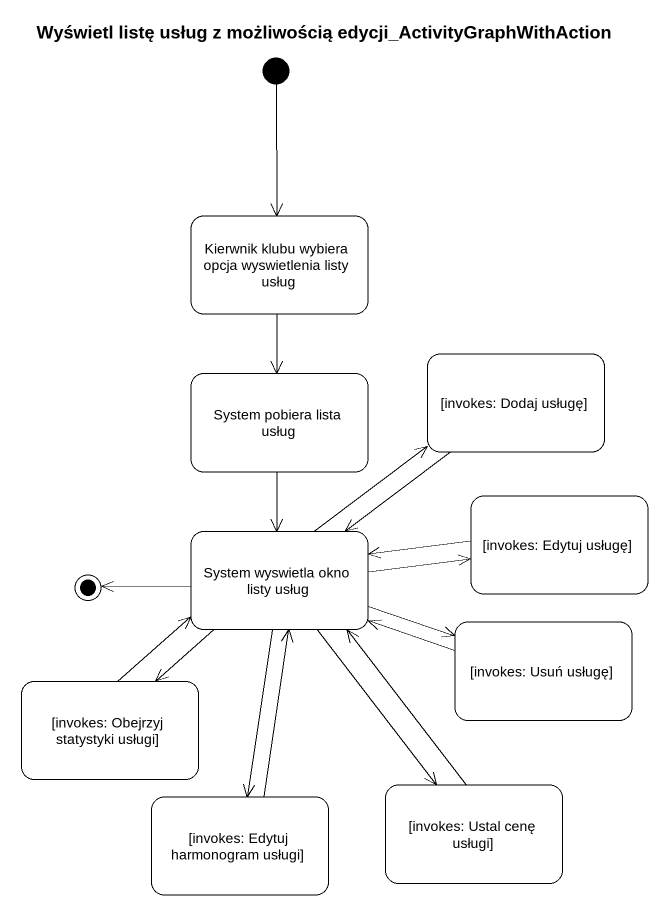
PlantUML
@startuml
title Wyświetl listę usług z możliwością edycji_ActivityGraphWithAction
hide empty description
state "Kierwnik klubu wybiera opcja wyswietlenia listy usług" as Kierwnik_klubu_wybiera
state "[invokes: Dodaj usługę]" as invokes_Dodaj_usługę
state "System pobiera lista usług" as System_pobiera_lista_usług
state "System wyswietla okno listy usług" as System_wyswietla_okno_listy
state "[invokes: Edytuj usługę]" as invokes_Edytuj_usługę
state "[invokes: Usuń usługę]" as invokes_Usuń_usługę
state "[invokes: Obejrzyj statystyki usługi]" as invokes_Obejrzyj_statystyki
state "[invokes: Edytuj harmonogram usługi]" as invokes_Edytuj_harmonogram
state "[invokes: Ustal cenę usługi]" as invokes_Ustal_cenę_usługi
[*] --> Kierwnik_klubu_wybiera
Kierwnik_klubu_wybiera --> System_pobiera_lista_usług
invokes_Dodaj_usługę --> System_wyswietla_okno_listy
System_pobiera_lista_usług --> System_wyswietla_okno_listy
System_wyswietla_okno_listy -up-> invokes_Dodaj_usługę
System_wyswietla_okno_listy -right-> invokes_Edytuj_usługę
System_wyswietla_okno_listy -right-> invokes_Usuń_usługę
System_wyswietla_okno_listy --> invokes_Obejrzyj_statystyki
System_wyswietla_okno_listy --> invokes_Edytuj_harmonogram
System_wyswietla_okno_listy --> invokes_Ustal_cenę_usługi
invokes_Edytuj_usługę -left-> System_wyswietla_okno_listy
invokes_Usuń_usługę -left-> System_wyswietla_okno_listy
invokes_Obejrzyj_statystyki -up-> System_wyswietla_okno_listy
invokes_Edytuj_harmonogram -up-> System_wyswietla_okno_listy
invokes_Ustal_cenę_usługi -up-> System_wyswietla_okno_listy
System_wyswietla_okno_listy -left-> [*]
@enduml
